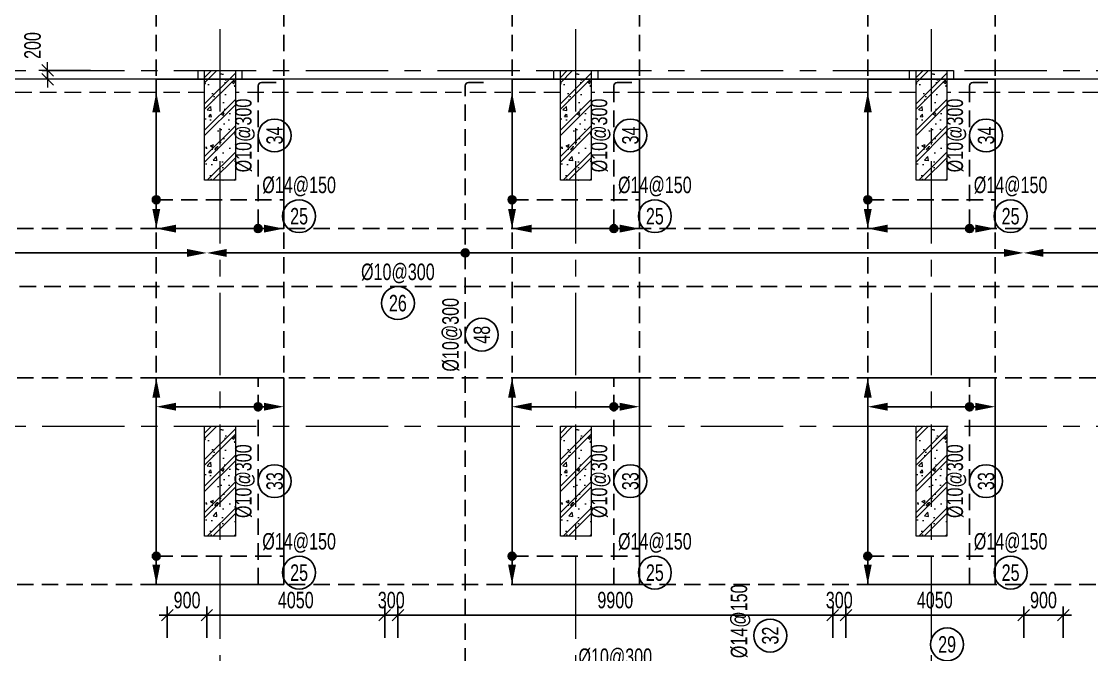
# Model space of a CAD drawing. Extents: x 475529 to 721982, y 1293854 to 1371032.
# Drawn here: x 653178 to 677546, y 1345291 to 1359706 of the extents above; entities that cross this region are included whole.
import ezdxf
from ezdxf.enums import TextEntityAlignment as Align

# ---------------------------------------------------------------- set-up
doc = ezdxf.new("R2010")
doc.units = 0
doc.header["$LTSCALE"] = 1500
doc.header["$MEASUREMENT"] = 0
doc.linetypes.add('CENTER', pattern=[2, 1.25, -0.25, 0.25, -0.25])
doc.linetypes.add('HIDDEN', pattern=[0.375, 0.25, -0.125])
doc.layers.get('Defpoints').update_dxf_attribs({"lineweight": 9})
for name, color, linetype, lineweight in [('CDC- COT', 3, 'Continuous', 0), ('CDC- DAM', 3, 'Continuous', 5), ('CDC- TRUC', 5, 'CENTER', 15), ('Dim', 8, 'Continuous', 15)]:
    doc.layers.add(name, color=color, linetype=linetype, lineweight=lineweight)
for name, color, linetype in [('KCS_CHI', 1, 'Continuous'), ('KCS_DIM', 1, 'Continuous'), ('KCS_HIDDEN', 8, 'HIDDEN'), ('KCS_STEEL_TOP', 4, 'HIDDEN'), ('KCS_TEXT_SOTHEP', 2, 'Continuous'), ('KCS_TEXT_THEP', 2, 'Continuous')]:
    doc.layers.add(name, color=color, linetype=linetype)
doc.layers.add('KCS_KHONG_IN', color=87, linetype='Continuous', plot=False)
doc.styles.add('KCS_SMTEXT', font='arial.ttf', dxfattribs={"width": 0.7})
doc.styles.add('VN simplex', font='arial.ttf', dxfattribs={"width": 0.7})
doc.dimstyles.new('DIM A1 1-150 (Time City)', dxfattribs={"dimtxt": 375, "dimasz": 1.25, "dimexe": 200, "dimexo": 0, "dimgap": 150, "dimtad": 1, "dimdec": 0, "dimzin": 13, "dimdsep": 46, "dimtxsty": 'VN simplex', "dimblk1": 'D', "dimblk2": 'D', "dimsah": 1, "dimcen": 0, "dimdle": 50, "dimclrd": 1, "dimclre": 1, "dimclrt": 2, "dimadec": 0, "dimazin": 0, "dimtfac": 1, "dimtdec": 0, "dimtix": 1, "dimtmove": 2, "dimatfit": 3, "dimldrblk": 'D', "dimfxl": 1, "dimtolj": 1, "dimtzin": 13, "dimarcsym": 0})

# ---------------------------------------------------------------- blocks, each defined once
blk = doc.blocks.new('D')
at = {"color": 8}
blk.add_line((150, 0), (-150, 0), dxfattribs=at)
at = {"color": 3}
blk.add_line((106, 106), (-106, -106), dxfattribs=at)
blk = doc.blocks.new('*D247')
at = {"layer": 'Defpoints', "color": 0, "ltscale": 0.5, "transparency": 16777216}
for p in [(21653, 48600), (20674, 48400), (21653, 48400)]:
    blk.add_point(p, dxfattribs=at)
at = {"layer": 'Dim', "color": 1, "lineweight": -2, "ltscale": 0.5, "transparency": 16777216}
for p, q in [((21653, 48600), (20474, 48600)), ((20674, 48601), (20674, 48603)), ((20674, 48600), (20674, 48400)), ((21653, 48400), (20474, 48400)), ((20674, 48399), (20674, 48398))]:
    blk.add_line(p, q, dxfattribs=at)
at = {"layer": 'Dim', "color": 1, "lineweight": -2, "ltscale": 0.5, "transparency": 16777216, "xscale": 1.25, "yscale": 1.25, "zscale": 1.25}
for p, rotation in [((20674, 48600), 270), ((20674, 48400), 90)]:
    blk.add_blockref('D', p, dxfattribs=dict(at, rotation=rotation))
at = {"layer": 'Dim', "color": 2, "ltscale": 0.5, "transparency": 16777216, "insert": (20333, 49168), "char_height": 375, "attachment_point": 5, "rotation": 90, "style": 'VN simplex'}
blk.add_mtext('\\A1;200', dxfattribs=at)
blk = doc.blocks.new('cot vach loi tang 3 new')
at = {"layer": 'CDC- COT'}
h = blk.add_hatch(dxfattribs=at)
h.set_pattern_fill('BT-01', color=8, scale=100, pattern_type=2)
h.set_pattern_definition([(50, (-140672, -574478.5), (717.2602, -62.7521), [75, -825]), (355, (-140672, -574478.5), (-138.7513, 752.1921), [60, -660]), (100.4514, (-140612.2, -574483.7), (578.5094, 689.4395), [63.7402, -701.1421]), (46.1842, (-140672, -574278.5), (1067.241, -165.519), [112.5, -1237.5]), (96.6356, (-140583.1, -574292.3), (934.6627, 974.118), [95.6103, -1051.713]), (351.1842, (-140672, -574278.5), (934.662, 974.1186), [90, -990]), (21, (-140572, -574328.5), (596.90705, -402.6189), [75, -825]), (326, (-140572, -574328.5), (243.3153, 725.15), [60, -660]), (71.4514, (-140522.26, -574362.05), (840.2226, 322.5305), [63.7402, -701.1421]), (37.5, (-140672, -574478.5), (12.15986, 332.89385), [0, -652, 0, -670, 0, -662.5]), (7.5, (-140672, -574478.5), (263.06954, 394.4117), [0, -382, 0, -637, 0, -252.5]), (327.5, (-140895, -574478.5), (533.82244, -22.55487), [0, -250, 0, -780, 0, -1035]), (317.5, (-140995, -574478.5), (583.18617, 100.105), [0, -325, 0, -518, 0, -735]), (45, (-140672, -574478.5), (-300.5204, 300.5204), []), (45, (-140672, -574356), (-300.5204, 300.5204), [])])
h.paths.add_polyline_path([(66457, -227243), (67157, -227243), (67157, -229743), (66457, -229743)])
h = blk.add_hatch(dxfattribs=at)
h.set_pattern_fill('BT-01', color=8, scale=100, pattern_type=2)
h.set_pattern_definition([(50, (-132572, -574478.5), (717.2602, -62.7521), [75, -825]), (355, (-132572, -574478.5), (-138.7513, 752.1921), [60, -660]), (100.4514, (-132512.2, -574483.7), (578.5094, 689.4395), [63.7402, -701.1421]), (46.1842, (-132572, -574278.5), (1067.241, -165.519), [112.5, -1237.5]), (96.6356, (-132483.1, -574292.3), (934.6627, 974.118), [95.6103, -1051.713]), (351.1842, (-132572, -574278.5), (934.662, 974.1186), [90, -990]), (21, (-132472, -574328.5), (596.90705, -402.6189), [75, -825]), (326, (-132472, -574328.5), (243.3153, 725.15), [60, -660]), (71.4514, (-132422.26, -574362.05), (840.2226, 322.5305), [63.7402, -701.1421]), (37.5, (-132572, -574478.5), (12.15986, 332.89385), [0, -652, 0, -670, 0, -662.5]), (7.5, (-132572, -574478.5), (263.06954, 394.4117), [0, -382, 0, -637, 0, -252.5]), (327.5, (-132795, -574478.5), (533.82244, -22.55487), [0, -250, 0, -780, 0, -1035]), (317.5, (-132895, -574478.5), (583.18617, 100.105), [0, -325, 0, -518, 0, -735]), (45, (-132572, -574478.5), (-300.5204, 300.5204), []), (45, (-132572, -574356), (-300.5204, 300.5204), [])])
h.paths.add_polyline_path([(74557, -227243), (75257, -227243), (75257, -229743), (74557, -229743)])
h = blk.add_hatch(dxfattribs=at)
h.set_pattern_fill('BT-01', color=8, scale=100, pattern_type=2)
h.set_pattern_definition([(50, (-124472, -574478.5), (717.2602, -62.7521), [75, -825]), (355, (-124472, -574478.5), (-138.7513, 752.1921), [60, -660]), (100.4514, (-124412.2, -574483.7), (578.5094, 689.4395), [63.7402, -701.1421]), (46.1842, (-124472, -574278.5), (1067.241, -165.519), [112.5, -1237.5]), (96.6356, (-124383.1, -574292.3), (934.6627, 974.118), [95.6103, -1051.713]), (351.1842, (-124472, -574278.5), (934.662, 974.1186), [90, -990]), (21, (-124372, -574328.5), (596.90705, -402.6189), [75, -825]), (326, (-124372, -574328.5), (243.3153, 725.15), [60, -660]), (71.4514, (-124322.26, -574362.05), (840.2226, 322.5305), [63.7402, -701.1421]), (37.5, (-124472, -574478.5), (12.15986, 332.89385), [0, -652, 0, -670, 0, -662.5]), (7.5, (-124472, -574478.5), (263.06954, 394.4117), [0, -382, 0, -637, 0, -252.5]), (327.5, (-124695, -574478.5), (533.82244, -22.55487), [0, -250, 0, -780, 0, -1035]), (317.5, (-124795, -574478.5), (583.18617, 100.105), [0, -325, 0, -518, 0, -735]), (45, (-124472, -574478.5), (-300.5204, 300.5204), []), (45, (-124472, -574356), (-300.5204, 300.5204), [])])
h.paths.add_polyline_path([(82657, -227243), (83357, -227243), (83357, -229743), (82657, -229743)])
h = blk.add_hatch(dxfattribs=at)
h.set_pattern_fill('BT-01', color=8, scale=100, pattern_type=2)
h.set_pattern_definition([(50, (-140672, -582578.5), (717.2602, -62.7521), [75, -825]), (355, (-140672, -582578.5), (-138.7513, 752.1921), [60, -660]), (100.4514, (-140612.2, -582583.7), (578.5094, 689.4395), [63.7402, -701.1421]), (46.1842, (-140672, -582378.5), (1067.241, -165.519), [112.5, -1237.5]), (96.6356, (-140583.1, -582392.3), (934.6627, 974.118), [95.6103, -1051.713]), (351.1842, (-140672, -582378.5), (934.662, 974.1186), [90, -990]), (21, (-140572, -582428.5), (596.90705, -402.6189), [75, -825]), (326, (-140572, -582428.5), (243.3153, 725.15), [60, -660]), (71.4514, (-140522.26, -582462.05), (840.2226, 322.5305), [63.7402, -701.1421]), (37.5, (-140672, -582578.5), (12.15986, 332.89385), [0, -652, 0, -670, 0, -662.5]), (7.5, (-140672, -582578.5), (263.06954, 394.4117), [0, -382, 0, -637, 0, -252.5]), (327.5, (-140895, -582578.5), (533.82244, -22.55487), [0, -250, 0, -780, 0, -1035]), (317.5, (-140995, -582578.5), (583.18617, 100.105), [0, -325, 0, -518, 0, -735]), (45, (-140672, -582578.5), (-300.5204, 300.5204), []), (45, (-140672, -582456), (-300.5204, 300.5204), [])])
h.paths.add_polyline_path([(66457, -235343), (67157, -235343), (67157, -237843), (66457, -237843)])
h = blk.add_hatch(dxfattribs=at)
h.set_pattern_fill('BT-01', color=8, scale=100, pattern_type=2)
h.set_pattern_definition([(50, (-132572, -582578.5), (717.2602, -62.7521), [75, -825]), (355, (-132572, -582578.5), (-138.7513, 752.1921), [60, -660]), (100.4514, (-132512.2, -582583.7), (578.5094, 689.4395), [63.7402, -701.1421]), (46.1842, (-132572, -582378.5), (1067.241, -165.519), [112.5, -1237.5]), (96.6356, (-132483.1, -582392.3), (934.6627, 974.118), [95.6103, -1051.713]), (351.1842, (-132572, -582378.5), (934.662, 974.1186), [90, -990]), (21, (-132472, -582428.5), (596.90705, -402.6189), [75, -825]), (326, (-132472, -582428.5), (243.3153, 725.15), [60, -660]), (71.4514, (-132422.26, -582462.05), (840.2226, 322.5305), [63.7402, -701.1421]), (37.5, (-132572, -582578.5), (12.15986, 332.89385), [0, -652, 0, -670, 0, -662.5]), (7.5, (-132572, -582578.5), (263.06954, 394.4117), [0, -382, 0, -637, 0, -252.5]), (327.5, (-132795, -582578.5), (533.82244, -22.55487), [0, -250, 0, -780, 0, -1035]), (317.5, (-132895, -582578.5), (583.18617, 100.105), [0, -325, 0, -518, 0, -735]), (45, (-132572, -582578.5), (-300.5204, 300.5204), []), (45, (-132572, -582456), (-300.5204, 300.5204), [])])
h.paths.add_polyline_path([(74557, -235343), (75257, -235343), (75257, -237843), (74557, -237843)])
h = blk.add_hatch(dxfattribs=at)
h.set_pattern_fill('BT-01', color=8, scale=100, pattern_type=2)
h.set_pattern_definition([(50, (-124472, -582578.5), (717.2602, -62.7521), [75, -825]), (355, (-124472, -582578.5), (-138.7513, 752.1921), [60, -660]), (100.4514, (-124412.2, -582583.7), (578.5094, 689.4395), [63.7402, -701.1421]), (46.1842, (-124472, -582378.5), (1067.241, -165.519), [112.5, -1237.5]), (96.6356, (-124383.1, -582392.3), (934.6627, 974.118), [95.6103, -1051.713]), (351.1842, (-124472, -582378.5), (934.662, 974.1186), [90, -990]), (21, (-124372, -582428.5), (596.90705, -402.6189), [75, -825]), (326, (-124372, -582428.5), (243.3153, 725.15), [60, -660]), (71.4514, (-124322.26, -582462.05), (840.2226, 322.5305), [63.7402, -701.1421]), (37.5, (-124472, -582578.5), (12.15986, 332.89385), [0, -652, 0, -670, 0, -662.5]), (7.5, (-124472, -582578.5), (263.06954, 394.4117), [0, -382, 0, -637, 0, -252.5]), (327.5, (-124695, -582578.5), (533.82244, -22.55487), [0, -250, 0, -780, 0, -1035]), (317.5, (-124795, -582578.5), (583.18617, 100.105), [0, -325, 0, -518, 0, -735]), (45, (-124472, -582578.5), (-300.5204, 300.5204), []), (45, (-124472, -582456), (-300.5204, 300.5204), [])])
h.paths.add_polyline_path([(82657, -235343), (83357, -235343), (83357, -237843), (82657, -237843)])
for points in [[(66457, -227243), (67157, -227243), (67157, -229743), (66457, -229743)], [(74557, -227243), (75257, -227243), (75257, -229743), (74557, -229743)], [(82657, -227243), (83357, -227243), (83357, -229743), (82657, -229743)], [(66457, -235343), (67157, -235343), (67157, -237843), (66457, -237843)], [(74557, -235343), (75257, -235343), (75257, -237843), (74557, -237843)], [(82657, -235343), (83357, -235343), (83357, -237843), (82657, -237843)]]:
    blk.add_lwpolyline(points, close=True, dxfattribs=at)
blk = doc.blocks.new('KCS_MuiTenRaiThep')
blk.add_lwpolyline([(0, 0, 0, 1.2, 0), (3, 0, 1.2, 1.2, 0)], format="xyseb")
blk = doc.blocks.new('KCS_ChamRaiThep')
h = blk.add_hatch(color=256)
h.dxf.hatch_style = 1
h.paths.add_polyline_path([(0.6, 0, 1), (-0.6, 0, 1)])
blk.add_circle((0, 0), 0.6)
blk = doc.blocks.new('*D22')
at = {"layer": 'Defpoints', "color": 0, "transparency": 16777216}
for p in [(657400, 1346189), (656500, 1345671), (657400, 1345671)]:
    blk.add_point(p, dxfattribs=at)
at = {"layer": 'KCS_DIM', "color": 1, "lineweight": -2, "transparency": 16777216}
for p, q in [((656500, 1345671), (656500, 1346389)), ((657400, 1345671), (657400, 1346389)), ((656501, 1346189), (657399, 1346189))]:
    blk.add_line(p, q, dxfattribs=at)
at = {"layer": 'KCS_DIM', "color": 1, "lineweight": -2, "transparency": 16777216, "xscale": 1.25, "yscale": 1.25, "zscale": 1.25, "rotation": 180}
blk.add_blockref('D', (656500, 1346189), dxfattribs=at)
at = {"layer": 'KCS_DIM', "color": 1, "lineweight": -2, "transparency": 16777216, "xscale": 1.25, "yscale": 1.25, "zscale": 1.25}
blk.add_blockref('D', (657400, 1346189), dxfattribs=at)
at = {"layer": 'KCS_DIM', "color": 2, "transparency": 16777216, "insert": (656950, 1346530), "char_height": 375, "attachment_point": 5, "style": 'VN simplex'}
blk.add_mtext('\\A1;900', dxfattribs=at)
blk = doc.blocks.new('*D23')
at = {"layer": 'Defpoints', "color": 0, "transparency": 16777216}
for p in [(661450, 1346189), (657400, 1345671), (661450, 1345671)]:
    blk.add_point(p, dxfattribs=at)
at = {"layer": 'KCS_DIM', "color": 1, "lineweight": -2, "transparency": 16777216}
for p, q in [((657400, 1345671), (657400, 1346389)), ((661450, 1345671), (661450, 1346389)), ((657401, 1346189), (661449, 1346189))]:
    blk.add_line(p, q, dxfattribs=at)
at = {"layer": 'KCS_DIM', "color": 1, "lineweight": -2, "transparency": 16777216, "xscale": 1.25, "yscale": 1.25, "zscale": 1.25, "rotation": 180}
blk.add_blockref('D', (657400, 1346189), dxfattribs=at)
at = {"layer": 'KCS_DIM', "color": 1, "lineweight": -2, "transparency": 16777216, "xscale": 1.25, "yscale": 1.25, "zscale": 1.25}
blk.add_blockref('D', (661450, 1346189), dxfattribs=at)
at = {"layer": 'KCS_DIM', "color": 2, "transparency": 16777216, "insert": (659425, 1346530), "char_height": 375, "attachment_point": 5, "style": 'VN simplex'}
blk.add_mtext('\\A1;4050', dxfattribs=at)
blk = doc.blocks.new('*D24')
at = {"layer": 'Defpoints', "color": 0, "transparency": 16777216}
for p in [(661750, 1346189), (661450, 1345671), (661750, 1345671)]:
    blk.add_point(p, dxfattribs=at)
at = {"layer": 'KCS_DIM', "color": 1, "lineweight": -2, "transparency": 16777216}
for p, q in [((661450, 1345671), (661450, 1346389)), ((661750, 1345671), (661750, 1346389)), ((661449, 1346189), (661447, 1346189)), ((661450, 1346189), (661750, 1346189)), ((661751, 1346189), (661752, 1346189))]:
    blk.add_line(p, q, dxfattribs=at)
at = {"layer": 'KCS_DIM', "color": 1, "lineweight": -2, "transparency": 16777216, "xscale": 1.25, "yscale": 1.25, "zscale": 1.25}
blk.add_blockref('D', (661450, 1346189), dxfattribs=at)
at = {"layer": 'KCS_DIM', "color": 1, "lineweight": -2, "transparency": 16777216, "xscale": 1.25, "yscale": 1.25, "zscale": 1.25, "rotation": 180}
blk.add_blockref('D', (661750, 1346189), dxfattribs=at)
at = {"layer": 'KCS_DIM', "color": 2, "transparency": 16777216, "insert": (661600, 1346530), "char_height": 375, "attachment_point": 5, "style": 'VN simplex'}
blk.add_mtext('\\A1;300', dxfattribs=at)
blk = doc.blocks.new('*D25')
at = {"layer": 'Defpoints', "color": 0, "transparency": 16777216}
for p in [(671650, 1346189), (661750, 1345671), (671650, 1345671)]:
    blk.add_point(p, dxfattribs=at)
at = {"layer": 'KCS_DIM', "color": 1, "lineweight": -2, "transparency": 16777216}
for p, q in [((661750, 1345671), (661750, 1346389)), ((671650, 1345671), (671650, 1346389)), ((661751, 1346189), (671649, 1346189))]:
    blk.add_line(p, q, dxfattribs=at)
at = {"layer": 'KCS_DIM', "color": 1, "lineweight": -2, "transparency": 16777216, "xscale": 1.25, "yscale": 1.25, "zscale": 1.25, "rotation": 180}
blk.add_blockref('D', (661750, 1346189), dxfattribs=at)
at = {"layer": 'KCS_DIM', "color": 1, "lineweight": -2, "transparency": 16777216, "xscale": 1.25, "yscale": 1.25, "zscale": 1.25}
blk.add_blockref('D', (671650, 1346189), dxfattribs=at)
at = {"layer": 'KCS_DIM', "color": 2, "transparency": 16777216, "insert": (666700, 1346530), "char_height": 375, "attachment_point": 5, "style": 'VN simplex'}
blk.add_mtext('\\A1;9900', dxfattribs=at)
blk = doc.blocks.new('*D73')
at = {"layer": 'Defpoints', "color": 0, "transparency": 16777216}
for p in [(671950, 1346189), (671650, 1345671), (671950, 1345671)]:
    blk.add_point(p, dxfattribs=at)
at = {"layer": 'KCS_DIM', "color": 1, "lineweight": -2, "transparency": 16777216}
for p, q in [((671650, 1345671), (671650, 1346389)), ((671950, 1345671), (671950, 1346389)), ((671649, 1346189), (671647, 1346189)), ((671650, 1346189), (671950, 1346189)), ((671951, 1346189), (671952, 1346189))]:
    blk.add_line(p, q, dxfattribs=at)
at = {"layer": 'KCS_DIM', "color": 1, "lineweight": -2, "transparency": 16777216, "xscale": 1.25, "yscale": 1.25, "zscale": 1.25}
blk.add_blockref('D', (671650, 1346189), dxfattribs=at)
at = {"layer": 'KCS_DIM', "color": 1, "lineweight": -2, "transparency": 16777216, "xscale": 1.25, "yscale": 1.25, "zscale": 1.25, "rotation": 180}
blk.add_blockref('D', (671950, 1346189), dxfattribs=at)
at = {"layer": 'KCS_DIM', "color": 2, "transparency": 16777216, "insert": (671800, 1346530), "char_height": 375, "attachment_point": 5, "style": 'VN simplex'}
blk.add_mtext('\\A1;300', dxfattribs=at)
blk = doc.blocks.new('*D74')
at = {"layer": 'Defpoints', "color": 0, "transparency": 16777216}
for p in [(676000, 1346189), (671950, 1345671), (676000, 1345671)]:
    blk.add_point(p, dxfattribs=at)
at = {"layer": 'KCS_DIM', "color": 1, "lineweight": -2, "transparency": 16777216}
for p, q in [((671950, 1345671), (671950, 1346389)), ((676000, 1345671), (676000, 1346389)), ((671951, 1346189), (675999, 1346189))]:
    blk.add_line(p, q, dxfattribs=at)
at = {"layer": 'KCS_DIM', "color": 1, "lineweight": -2, "transparency": 16777216, "xscale": 1.25, "yscale": 1.25, "zscale": 1.25, "rotation": 180}
blk.add_blockref('D', (671950, 1346189), dxfattribs=at)
at = {"layer": 'KCS_DIM', "color": 1, "lineweight": -2, "transparency": 16777216, "xscale": 1.25, "yscale": 1.25, "zscale": 1.25}
blk.add_blockref('D', (676000, 1346189), dxfattribs=at)
at = {"layer": 'KCS_DIM', "color": 2, "transparency": 16777216, "insert": (673975, 1346530), "char_height": 375, "attachment_point": 5, "style": 'VN simplex'}
blk.add_mtext('\\A1;4050', dxfattribs=at)
blk = doc.blocks.new('*D75')
at = {"layer": 'Defpoints', "color": 0, "transparency": 16777216}
for p in [(676900, 1346189), (676000, 1345671), (676900, 1345671)]:
    blk.add_point(p, dxfattribs=at)
at = {"layer": 'KCS_DIM', "color": 1, "lineweight": -2, "transparency": 16777216}
for p, q in [((676000, 1345671), (676000, 1346389)), ((676900, 1345671), (676900, 1346389)), ((676001, 1346189), (676899, 1346189))]:
    blk.add_line(p, q, dxfattribs=at)
at = {"layer": 'KCS_DIM', "color": 1, "lineweight": -2, "transparency": 16777216, "xscale": 1.25, "yscale": 1.25, "zscale": 1.25, "rotation": 180}
blk.add_blockref('D', (676000, 1346189), dxfattribs=at)
at = {"layer": 'KCS_DIM', "color": 1, "lineweight": -2, "transparency": 16777216, "xscale": 1.25, "yscale": 1.25, "zscale": 1.25}
blk.add_blockref('D', (676900, 1346189), dxfattribs=at)
at = {"layer": 'KCS_DIM', "color": 2, "transparency": 16777216, "insert": (676450, 1346530), "char_height": 375, "attachment_point": 5, "style": 'VN simplex'}
blk.add_mtext('\\A1;900', dxfattribs=at)
blk = doc.blocks.new('MBT04')
at = {"layer": 'CDC- DAM'}
for p, q in [((24250, 48400), (16850, 48400)), ((32350, 48400), (24950, 48400)), ((40450, 48400), (33050, 48400)), ((48550, 48400), (41150, 48400))]:
    blk.add_line(p, q, dxfattribs=at)
for points in [[(24100, 48400), (24100, 48600), (25100, 48600), (25100, 48400)], [(32200, 48400), (32200, 48600), (33200, 48600), (33200, 48400)], [(40300, 48400), (40300, 48600), (41300, 48600), (41300, 48400)]]:
    blk.add_lwpolyline(points, dxfattribs=at)
at = {"layer": 'CDC- DAM', "linetype": 'HIDDEN'}
for points in [[(24250, 48100), (16850, 48100)], [(32350, 48100), (24950, 48100)], [(40450, 48100), (33050, 48100)], [(48550, 48100), (41150, 48100)]]:
    blk.add_lwpolyline(points, dxfattribs=at)
at = {"layer": 'CDC- TRUC'}
for p, q in [((40800, -3337), (40800, 53925.2)), ((24600, -3337), (24600, 53023.7)), ((32700, -3337), (32700, 53023.7)), ((-3448.4, 48600), (62778.1, 48600)), ((-3448.4, 40500), (62778.1, 40500))]:
    blk.add_line(p, q, dxfattribs=at)
blk.add_blockref('cot vach loi tang 3 new', (-42207.4, 275842.2))
at = {"layer": 'Dim', "color": 1, "ltscale": 0.5}
dim = blk.add_linear_dim(base=(20674.4, 48400), p1=(21653.4, 48600), p2=(21653.4, 48400), angle=90, dimstyle='DIM A1 1-150 (Time City)', dxfattribs=at)
dim.commit()
dim.dimension.update_dxf_attribs({"geometry": '*D247', "text_midpoint": (20332.9, 49168.1), "dimtype": 160})

msp = doc.modelspace()

# ---------------------------------------------------------------- linework, layer by layer
at = {"layer": 'KCS_CHI', "color": 1}
for points in [[(656249.3, 1355319), (656249.3, 1357759)], [(664349.3, 1355319), (664349.3, 1357759)], [(672449.3, 1355319), (672449.3, 1357759)], [(656579.8, 1354989), (658819.8, 1354989)], [(664679.8, 1354989), (666919.8, 1354989)], [(672779.8, 1354989), (675019.8, 1354989)], [(656249.3, 1347219), (656249.3, 1351259)], [(664349.3, 1347219), (664349.3, 1351259)], [(672449.3, 1347219), (672449.3, 1351259)], [(656579.8, 1350934.4), (658819.8, 1350934.4)], [(664679.8, 1350934.4), (666919.8, 1350934.4)], [(672779.8, 1350934.4), (675019.8, 1350934.4)]]:
    msp.add_lwpolyline(points, dxfattribs=at)
at = {"layer": 'KCS_CHI'}
for points in [[(649979.8, 1354435.7), (657069.8, 1354435.7)], [(657729.8, 1354435.7), (675669.8, 1354435.7)], [(676329.8, 1354435.7), (681669.8, 1354435.7)]]:
    msp.add_lwpolyline(points, dxfattribs=at)
at = {"layer": 'KCS_HIDDEN', "color": 164}
for p, q in [((656249.8, 1361090), (656249.8, 1346889)), ((659149.8, 1361090), (659149.8, 1346889)), ((664349.8, 1361090), (664349.8, 1346889)), ((667249.8, 1361090), (667249.8, 1346889)), ((672449.8, 1361090), (672449.8, 1346889)), ((675349.8, 1361090), (675349.8, 1346889)), ((631140.9, 1354989), (693446.4, 1354989)), ((631140.9, 1351589), (693446.4, 1351589)), ((631140.9, 1346889), (693446.4, 1346889))]:
    msp.add_line(p, q, dxfattribs=at)
at = {"layer": 'KCS_KHONG_IN'}
for points in [[(656249.8, 1358389), (659149.8, 1358389), (659149.8, 1354989), (656249.8, 1354989)], [(664349.8, 1358389), (667249.8, 1358389), (667249.8, 1354989), (664349.8, 1354989)], [(672449.8, 1358389), (675349.8, 1358389), (675349.8, 1354989), (672449.8, 1354989)], [(656249.8, 1346889), (659149.8, 1346889), (659149.8, 1351589), (656249.8, 1351589)], [(664349.8, 1346889), (667249.8, 1346889), (667249.8, 1351589), (664349.8, 1351589)], [(672449.8, 1346889), (675349.8, 1346889), (675349.8, 1351589), (672449.8, 1351589)]]:
    msp.add_lwpolyline(points, close=True, dxfattribs=at)
at = {"layer": 'KCS_STEEL_TOP'}
for points in [[(658980.2, 1358314.3), (658642.7, 1358314.3), (658614, 1358308.6), (658589.7, 1358292.3), (658573.4, 1358268), (658567.7, 1358239.3), (658567.7, 1354989.3)], [(663697.4, 1343864.1), (663359.9, 1343864.1), (663331.2, 1343869.8), (663306.8, 1343886), (663290.6, 1343910.3), (663284.9, 1343939.1), (663284.9, 1358239), (663290.6, 1358267.8), (663306.8, 1358292.1), (663331.2, 1358308.3), (663359.9, 1358314), (663697.4, 1358314)], [(667080.2, 1358314.3), (666742.7, 1358314.3), (666714, 1358308.6), (666689.7, 1358292.3), (666673.4, 1358268), (666667.7, 1358239.3), (666667.7, 1354989.3)], [(675180.2, 1358314.3), (674842.7, 1358314.3), (674814, 1358308.6), (674789.7, 1358292.3), (674773.4, 1358268), (674767.7, 1358239.3), (674767.7, 1354989.3)], [(656249.8, 1355646.8), (659149.8, 1355646.8)], [(664349.8, 1355646.8), (667249.8, 1355646.8)], [(672449.8, 1355646.8), (675349.8, 1355646.8)], [(633374.8, 1353255.4), (633374.8, 1353592.9), (633380.5, 1353621.6), (633396.8, 1353645.9), (633421.1, 1353662.2), (633449.8, 1353667.9), (690049.8, 1353667.9), (690078.5, 1353662.2), (690102.9, 1353645.9), (690119.1, 1353621.6), (690124.8, 1353592.9), (690124.8, 1353255.4)], [(658567.7, 1346889.3), (658567.7, 1351589.3)], [(666667.7, 1346889.3), (666667.7, 1351589.3)], [(674767.7, 1346889.3), (674767.7, 1351589.3)], [(656249.8, 1347532.7), (659149.8, 1347532.7)], [(664349.8, 1347532.7), (667249.8, 1347532.7)], [(672449.8, 1347532.7), (675349.8, 1347532.7)]]:
    msp.add_lwpolyline(points, dxfattribs=at)
at = {"layer": 'KCS_TEXT_SOTHEP', "color": 1}
for centre in [(658942.7, 1357109.2), (667042.7, 1357109.2), (675142.7, 1357109.2), (659501.3, 1355271.8), (667601.3, 1355271.8), (675701.3, 1355271.8), (661749.8, 1353292.9), (663659.9, 1352572.1), (658942.7, 1349239.3), (667042.7, 1349239.3), (675142.7, 1349239.3), (659501.3, 1347157.7), (667601.3, 1347157.7), (675701.3, 1347157.7), (670228.5, 1345723.1), (674255.3, 1345523.4)]:
    msp.add_circle(centre, 375, dxfattribs=at)

# ---------------------------------------------------------------- block references
at = {"layer": 'Dim'}
msp.add_blockref('MBT04', (633099.8, 1309989), dxfattribs=at)
at = {"layer": 'KCS_CHI', "xscale": 150, "yscale": 150, "zscale": 150}
for name, p, rotation in [('KCS_MuiTenRaiThep', (656249.3, 1358089), 270), ('KCS_MuiTenRaiThep', (664349.3, 1358089), 270), ('KCS_MuiTenRaiThep', (672449.3, 1358089), 270), ('KCS_ChamRaiThep', (656249.3, 1355646.8), 90.0000000000002), ('KCS_ChamRaiThep', (664349.3, 1355646.8), 90.0000000000002), ('KCS_ChamRaiThep', (672449.3, 1355646.8), 90.0000000000002), ('KCS_MuiTenRaiThep', (656249.3, 1354989), 90.0000000000002), ('KCS_MuiTenRaiThep', (664349.3, 1354989), 90.0000000000002), ('KCS_MuiTenRaiThep', (672449.3, 1354989), 90.0000000000002), ('KCS_MuiTenRaiThep', (659149.8, 1354989), 179.9999999999998), ('KCS_MuiTenRaiThep', (667249.8, 1354989), 179.9999999999998), ('KCS_MuiTenRaiThep', (675349.8, 1354989), 179.9999999999998), ('KCS_MuiTenRaiThep', (657399.8, 1354435.7), 179.9999999999998), ('KCS_MuiTenRaiThep', (675999.8, 1354435.7), 179.9999999999998), ('KCS_MuiTenRaiThep', (656249.3, 1351589), 270), ('KCS_MuiTenRaiThep', (664349.3, 1351589), 270), ('KCS_MuiTenRaiThep', (672449.3, 1351589), 270), ('KCS_MuiTenRaiThep', (659149.8, 1350934.4), 179.9999999999998), ('KCS_MuiTenRaiThep', (667249.8, 1350934.4), 179.9999999999998), ('KCS_MuiTenRaiThep', (675349.8, 1350934.4), 179.9999999999998), ('KCS_ChamRaiThep', (656249.3, 1347532.7), 90.0000000000002), ('KCS_ChamRaiThep', (664349.3, 1347532.7), 90.0000000000002), ('KCS_ChamRaiThep', (672449.3, 1347532.7), 90.0000000000002), ('KCS_MuiTenRaiThep', (656249.3, 1346889), 90.0000000000002), ('KCS_MuiTenRaiThep', (664349.3, 1346889), 90.0000000000002), ('KCS_MuiTenRaiThep', (672449.3, 1346889), 90.0000000000002)]:
    msp.add_blockref(name, p, dxfattribs=dict(at, rotation=rotation))
for name, p in [('KCS_MuiTenRaiThep', (656249.8, 1354989)), ('KCS_ChamRaiThep', (658567.7, 1354989)), ('KCS_MuiTenRaiThep', (664349.8, 1354989)), ('KCS_ChamRaiThep', (666667.7, 1354989)), ('KCS_MuiTenRaiThep', (672449.8, 1354989)), ('KCS_ChamRaiThep', (674767.7, 1354989)), ('KCS_MuiTenRaiThep', (657399.8, 1354435.7)), ('KCS_ChamRaiThep', (663284.9, 1354435.7)), ('KCS_MuiTenRaiThep', (675999.8, 1354435.7)), ('KCS_MuiTenRaiThep', (656249.8, 1350934.4)), ('KCS_ChamRaiThep', (658567.7, 1350934.4)), ('KCS_MuiTenRaiThep', (664349.8, 1350934.4)), ('KCS_ChamRaiThep', (666667.7, 1350934.4)), ('KCS_MuiTenRaiThep', (672449.8, 1350934.4)), ('KCS_ChamRaiThep', (674767.7, 1350934.4))]:
    msp.add_blockref(name, p, dxfattribs=at)

# ---------------------------------------------------------------- texts
at = {"layer": 'KCS_TEXT_SOTHEP', "style": 'KCS_SMTEXT', "width": 0.7}
for s, p in [('34', (658942.7, 1357109.2)), ('34', (667042.7, 1357109.2)), ('34', (675142.7, 1357109.2)), ('48', (663659.9, 1352572.1)), ('33', (658942.7, 1349239.3)), ('33', (667042.7, 1349239.3)), ('33', (675142.7, 1349239.3)), ('32', (670228.5, 1345723.1))]:
    msp.add_text(s, height=375, rotation=90, dxfattribs=at).set_placement(p, align=Align.MIDDLE_CENTER)
for s, p in [('25', (659501.3, 1355271.8)), ('25', (667601.3, 1355271.8)), ('25', (675701.3, 1355271.8)), ('26', (661749.8, 1353292.9)), ('25', (659501.3, 1347157.7)), ('25', (667601.3, 1347157.7)), ('25', (675701.3, 1347157.7)), ('29', (674255.3, 1345523.4))]:
    msp.add_text(s, height=375, dxfattribs=at).set_placement(p, align=Align.MIDDLE_CENTER)
at = {"layer": 'KCS_TEXT_THEP', "style": 'KCS_SMTEXT', "width": 0.7}
for s, p in [('%%C10@300', (658417.7, 1357109.2)), ('%%C10@300', (666517.7, 1357109.2)), ('%%C10@300', (674617.7, 1357109.2)), ('%%C10@300', (663134.9, 1352572.1)), ('%%C10@300', (658417.7, 1349239.3)), ('%%C10@300', (666517.7, 1349239.3)), ('%%C10@300', (674617.7, 1349239.3)), ('%%C14@150', (669703.5, 1346048.9))]:
    msp.add_text(s, height=375, rotation=90, dxfattribs=at).set_placement(p, align=Align.CENTER)
for s, p in [('%%C14@150', (659501.3, 1355796.8)), ('%%C14@150', (667601.3, 1355796.8)), ('%%C14@150', (675701.3, 1355796.8)), ('%%C10@300', (661749.8, 1353817.9)), ('%%C14@150', (659501.3, 1347682.7)), ('%%C14@150', (667601.3, 1347682.7)), ('%%C14@150', (675701.3, 1347682.7)), ('%%C10@300', (666699.8, 1345055.8))]:
    msp.add_text(s, height=375, dxfattribs=at).set_placement(p, align=Align.CENTER)

# ---------------------------------------------------------------- dimensions: what is measured, and where the dimension line sits
at = {"layer": 'KCS_DIM'}
for base, p1, p2, picture, middle in [((657399.8, 1346188.8), (656499.8, 1345670.8), (657399.8, 1345670.8), '*D22', (656949.8, 1346530.2)), ((661449.8, 1346188.8), (657399.8, 1345670.8), (661449.8, 1345670.8), '*D23', (659424.8, 1346530.2)), ((661749.8, 1346188.8), (661449.8, 1345670.8), (661749.8, 1345670.8), '*D24', (661599.8, 1346530.4)), ((671649.8, 1346188.8), (661749.8, 1345670.8), (671649.8, 1345670.8), '*D25', (666699.8, 1346530.2)), ((671949.8, 1346188.8), (671649.8, 1345670.8), (671949.8, 1345670.8), '*D73', (671799.8, 1346530.4)), ((675999.8, 1346188.8), (671949.8, 1345670.8), (675999.8, 1345670.8), '*D74', (673974.8, 1346530.2)), ((676899.8, 1346188.8), (675999.8, 1345670.8), (676899.8, 1345670.8), '*D75', (676449.8, 1346530.2))]:
    dim = msp.add_linear_dim(base=base, p1=p1, p2=p2, dimstyle='DIM A1 1-150 (Time City)', dxfattribs=at)
    dim.commit()
    dim.dimension.update_dxf_attribs({"geometry": picture, "text_midpoint": middle})

doc.saveas('drawing.dxf')
